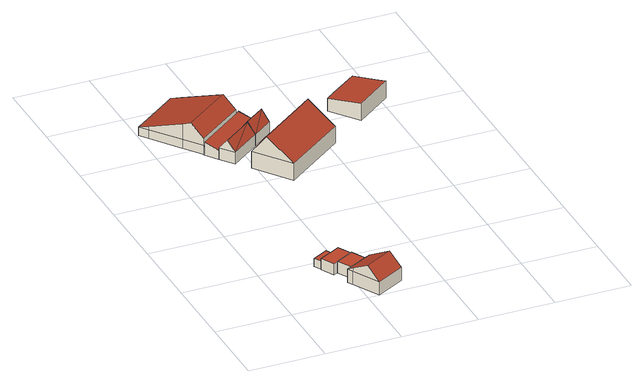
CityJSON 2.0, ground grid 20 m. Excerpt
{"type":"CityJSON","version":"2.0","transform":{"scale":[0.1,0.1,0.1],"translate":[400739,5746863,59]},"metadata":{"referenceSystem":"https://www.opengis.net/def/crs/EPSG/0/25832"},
"CityObjects":{
"building1":{"type":"Building","attributes":{"Gemeindeschluessel":"05558044","Geometrietyp2DReferenz":"3000","function":"51009_1610","roofType":"1000","measuredHeight":2.29},"geometry":[{"type":"Solid","lod":"2","boundaries":[[[[0,1,2,3]],[[4,5,1,0]],[[6,7,5,4]],[[3,2,7,6]],[[4,0,3,6]],[[1,5,7,2]]]],"semantics":{"surfaces":[{"type":"WallSurface"},{"type":"RoofSurface"},{"type":"GroundSurface"}],"values":[[0,0,0,0,1,2]]}}]},
"building2":{"type":"Building","attributes":{"Gemeindeschluessel":"05558044","Geometrietyp2DReferenz":"3000","function":"31001_2460","roofType":"9999","measuredHeight":3},"geometry":[{"type":"Solid","lod":"2","boundaries":[[[[8,9,10,11,12,13]],[[11,14,15,12]],[[10,16,14,11]],[[9,17,16,10]],[[8,18,17,9]],[[13,19,18,8]],[[12,15,19,13]],[[14,16,17,18,19,15]]]],"semantics":{"surfaces":[{"type":"RoofSurface"},{"type":"WallSurface"},{"type":"GroundSurface"}],"values":[[0,1,1,1,1,1,1,2]]}}]},
"building3":{"type":"Building","attributes":{"Gemeindeschluessel":"05558044","Geometrietyp2DReferenz":"3000","function":"51009_1610","roofType":"1000","measuredHeight":3.21},"geometry":[{"type":"Solid","lod":"2","boundaries":[[[[20,17,18,21]],[[22,23,17,20]],[[24,25,23,22]],[[21,18,25,24]],[[22,20,21,24]],[[17,23,25,18]]]],"semantics":{"surfaces":[{"type":"WallSurface"},{"type":"RoofSurface"},{"type":"GroundSurface"}],"values":[[0,0,0,0,1,2]]}}]},
"building4":{"type":"Building","attributes":{"Gemeindeschluessel":"05558044","Geometrietyp2DReferenz":"3000","function":"31001_1000","roofType":"3100","measuredHeight":6.99},"address":[{"country":"Germany","locality":"Senden","thoroughfareNumber":"14a","thoroughfareName":"Venne"}],"geometry":[{"type":"Solid","lod":"2","boundaries":[[[[26,23,25,27]],[[28,29,23,26]],[[30,31,29,28]],[[32,33,31,30]],[[34,35,33,32]],[[36,37,35,34]],[[27,25,37,36]],[[27,36,38,39,40,28,26]],[[40,39,32,30]],[[38,36,34]],[[39,38,34,32]],[[40,30,28]],[[23,29,31,33,35,37,25]]]],"semantics":{"surfaces":[{"type":"WallSurface"},{"type":"RoofSurface"},{"type":"GroundSurface"}],"values":[[0,0,0,0,0,0,0,1,1,0,0,0,2]]}}]},
"building5":{"type":"Building","attributes":{"Gemeindeschluessel":"05558044","Geometrietyp2DReferenz":"3000","function":"31001_2700","roofType":"3100","measuredHeight":7.6},"geometry":[{"type":"Solid","lod":"2","boundaries":[[[[41,42,43,44]],[[45,46,42,41]],[[47,48,46,45]],[[49,50,48,47]],[[51,52,50,49]],[[53,54,52,51]],[[55,56,54,53]],[[44,43,56,55]],[[44,55,57,58,59,60,61,41]],[[62,60,59,63]],[[62,63,49,47]],[[63,59,58,51,49]],[[61,60,62,47,45]],[[61,45,41]],[[58,57,53,51]],[[57,55,53]],[[42,46,48,50,52,54,56,43]]]],"semantics":{"surfaces":[{"type":"WallSurface"},{"type":"RoofSurface"},{"type":"GroundSurface"}],"values":[[0,0,0,0,0,0,0,0,1,1,0,0,0,0,0,0,2]]}}]},
"building6":{"type":"Building","attributes":{"Gemeindeschluessel":"05558044","Geometrietyp2DReferenz":"3000","function":"31001_2460","roofType":"3100","measuredHeight":5.91},"geometry":[{"type":"Solid","lod":"2","boundaries":[[[[64,65,66,67]],[[68,69,65,64]],[[70,71,69,68]],[[67,66,71,70]],[[64,72,68]],[[70,73,67]],[[73,72,64]],[[64,67,73]],[[70,68,72]],[[72,73,70]],[[65,69,71,66]]]],"semantics":{"surfaces":[{"type":"WallSurface"},{"type":"RoofSurface"},{"type":"GroundSurface"}],"values":[[0,0,0,0,0,0,1,1,1,1,2]]}}]},
"building7":{"type":"Building","attributes":{"Gemeindeschluessel":"05558044","Geometrietyp2DReferenz":"3000","function":"31001_2700"},"children":["building7-1","building7-2"]},
"building7-1":{"type":"BuildingPart","attributes":{"roofType":"3100","measuredHeight":6.01},"parents":["building7"],"geometry":[{"type":"Solid","lod":"2","boundaries":[[[[74,69,75,76]],[[77,78,65,69,74]],[[76,75,79,80,81]],[[74,82,77]],[[81,83,76]],[[83,82,74]],[[74,76,83]],[[82,83,81]],[[81,77,82]],[[69,65,79,75]],[[78,77,81,80]],[[79,65,78,80]]]],"semantics":{"surfaces":[{"type":"WallSurface"},{"type":"RoofSurface"},{"type":"GroundSurface"},{"type":"ClosureSurface"}],"values":[[0,0,0,0,0,1,1,1,1,2,0,3]]}}]},
"building7-2":{"type":"BuildingPart","attributes":{"roofType":"2100","measuredHeight":3.58},"parents":["building7"],"geometry":[{"type":"Solid","lod":"2","boundaries":[[[[84,85,66,86]],[[87,88,85,84]],[[89,90,88,87]],[[80,79,90,89]],[[86,66,65,78]],[[80,89,87,84,86,78]],[[85,88,90,79,65,66]],[[79,80,78,65]]]],"semantics":{"surfaces":[{"type":"WallSurface"},{"type":"RoofSurface"},{"type":"GroundSurface"},{"type":"ClosureSurface"}],"values":[[0,0,0,0,0,1,2,3]]}}]},
"building8":{"type":"Building","attributes":{"Gemeindeschluessel":"05558044","Geometrietyp2DReferenz":"3000","function":"31001_1000","roofType":"3100","measuredHeight":10.07},"address":[{"country":"Germany","locality":"Senden","thoroughfareNumber":"14","thoroughfareName":"Venne"}],"geometry":[{"type":"Solid","lod":"2","boundaries":[[[[91,92,93,94]],[[95,96,92,91]],[[97,98,96,95]],[[94,93,98,97]],[[91,99,95]],[[97,100,94]],[[94,100,99,91]],[[95,99,100,97]],[[92,96,98,93]]]],"semantics":{"surfaces":[{"type":"WallSurface"},{"type":"RoofSurface"},{"type":"GroundSurface"}],"values":[[0,0,0,0,0,0,1,1,2]]}}]},
"building9":{"type":"Building","attributes":{"Gemeindeschluessel":"05558044","Geometrietyp2DReferenz":"3000","function":"51009_1610","roofType":"2100","measuredHeight":4.7},"geometry":[{"type":"Solid","lod":"2","boundaries":[[[[101,102,103,104]],[[105,106,102,101]],[[107,108,106,105]],[[109,110,108,107]],[[111,112,110,109]],[[104,103,112,111]],[[109,107,105,101,104,111]],[[102,106,108,110,112,103]]]],"semantics":{"surfaces":[{"type":"WallSurface"},{"type":"RoofSurface"},{"type":"GroundSurface"}],"values":[[0,0,0,0,0,0,1,2]]}}]}
},
"vertices":[
[181,208,25],[181,208,3],[140,185,3],[140,185,25],[192,189,25],[192,189,3],[150,167,25],[150,167,3],
[180,136,32],[228,162,32],[208,198,32],[192,189,32],[150,167,32],[169,131,32],[192,189,2],[150,167,2],[208,198,2],[228,162,2],[180,136,2],[169,131,2],
[228,162,34],[180,136,34],[250,121,34],[250,121,2],[202,95,34],[202,95,2],
[250,121,39],[202,95,39],[259,126,39],[259,126,2],[305,41,39],[305,41,2],[230,0,39],[230,0,2],[192,70,39],[192,70,2],[184,85,39],[184,85,2],[192,70,48],[213,31,72],[288,72,72],
[125,1003,31],[125,1003,7],[50,947,7],[50,947,31],[142,981,31],[142,981,7],[232,859,31],[232,859,7],[109,767,31],[109,767,7],[74,813,31],[74,813,7],[18,888,31],[18,888,7],[1,911,31],[1,911,7],[18,888,41],[74,813,75],[87,796,83],[211,889,83],[142,981,41],[232,859,51],[109,767,51],
[212,792,37],[212,792,5],[133,734,5],[133,734,37],[238,757,37],[238,757,5],[160,698,37],[160,698,5],[225,775,64],[147,716,64],
[238,757,36],[293,798,5],[293,798,36],[212,792,36],[212,792,30],[267,834,5],[267,834,30],[267,834,36],[225,775,66],[280,816,66],
[109,767,41],[109,767,5],[133,734,30],[232,859,41],[232,859,5],[242,867,41],[242,867,5],
[348,784,53],[348,784,6],[187,663,6],[187,663,53],[418,690,53],[418,690,6],[257,570,53],[257,570,6],[373,751,106],[212,630,106],
[485,857,39],[485,857,4],[463,840,4],[463,840,39],[560,913,39],[560,913,4],[603,856,48],[603,856,4],[616,840,51],[616,840,4],[519,766,51],[519,766,4]
]}
